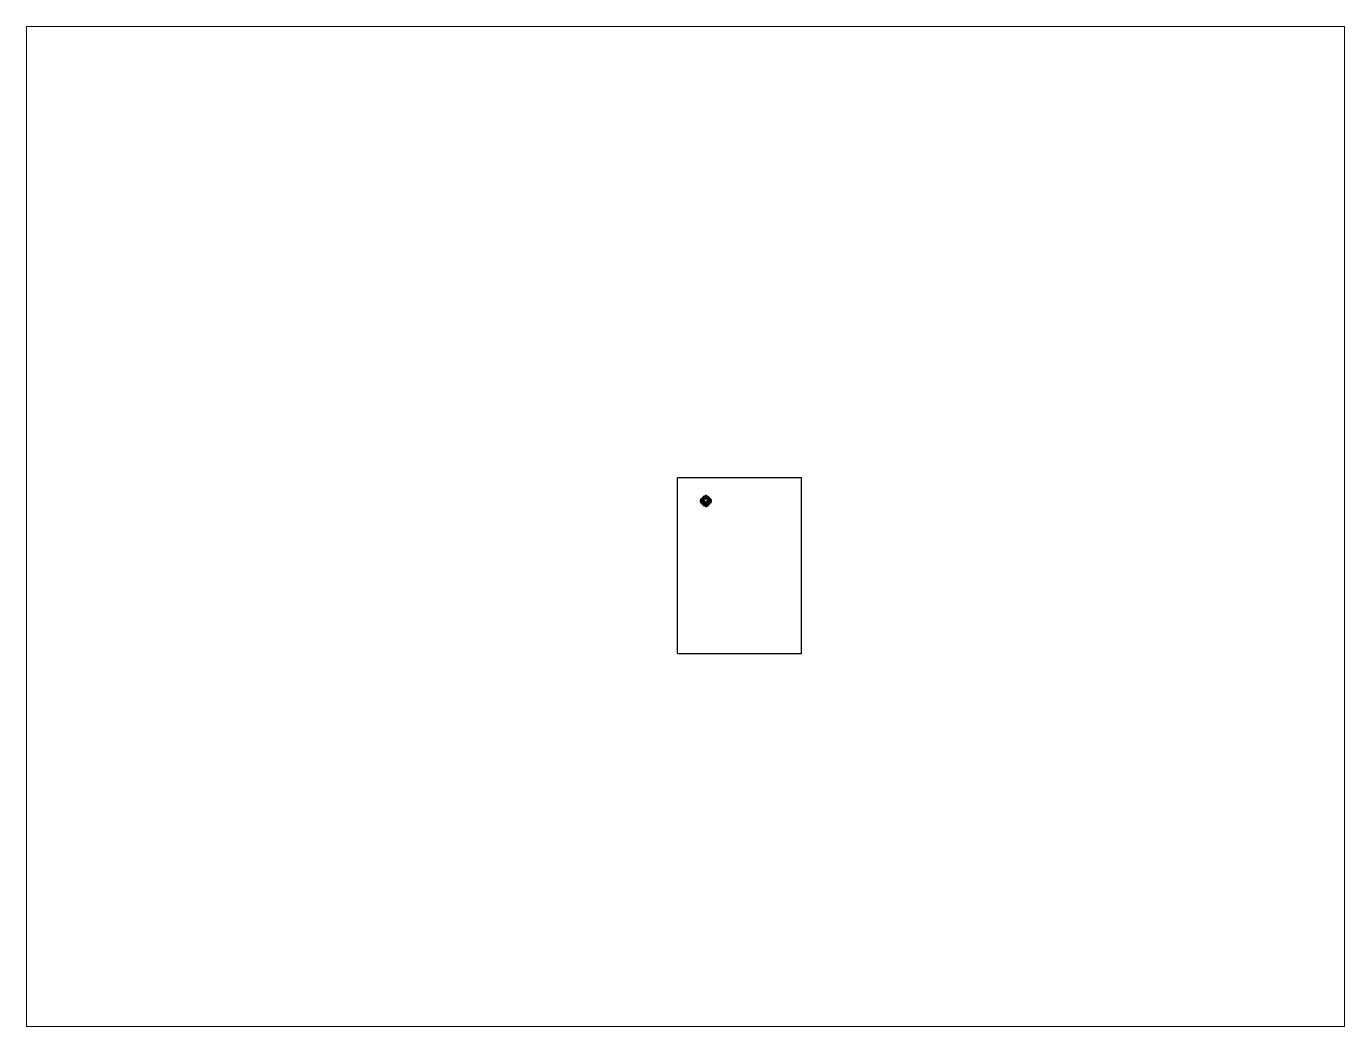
# Paper-space layout '布局1' of a CAD drawing. Header units: millimetres. Extents: x 26 to 231, y 20 to 176.
# The model-space entities are those that its viewports show. They can reach past a viewport. Long polylines and large blocks are cut down to what shows.
import ezdxf

# ---------------------------------------------------------------- set-up
doc = ezdxf.new("R2010")
doc.units = ezdxf.units.MM

msp = doc.modelspace()

# ---------------------------------------------------------------- linework, layer by layer
for points in [[(0, 0), (0, 297)], [(210, 0), (210, 297), (0, 297)], [(0, 0), (210, 0)]]:
    msp.add_lwpolyline(points)
at = {"color": 0, "lineweight": 70}
for points in [[(40.4, 259.1), (47.2, 265.9)], [(47.2, 250.4), (40.4, 257.1)], [(49.1, 265.9), (55.9, 259.1)], [(49.1, 250.4), (55.9, 257.2)]]:
    msp.add_lwpolyline(points, dxfattribs=at)
at = {"color": 0, "lineweight": 40}
msp.add_circle((48.1, 261.7), 0.424, dxfattribs=at)
at = {"color": 0, "lineweight": 70}
for centre, start, end in [((41.4, 258.1), 134.9472, 226.1544), ((48.1, 264.9), 45, 135), ((48.1, 251.4), 225, 315), ((54.9, 258.1), 314.2238, 45)]:
    msp.add_arc(centre, 1.4, start, end, dxfattribs=at)
at = {"lineweight": 50}
msp.add_arc((48.1, 251.8), 0.501, 180, 0, dxfattribs=at)
at = {"color": 0, "lineweight": 40}
for points, knots in [([(47.6, 251.8), (47.6, 252.2), (47.6, 252.5), (47.4, 253.9), (47.3, 254.8), (46.9, 256.1), (46.7, 256.6), (46.3, 257.3), (46.2, 257.5), (45.9, 257.9), (45.8, 258), (45.6, 258.3), (45.5, 258.4), (45.1, 258.8), (44.8, 259), (44.2, 259.4), (43.8, 259.6), (42.9, 260), (42.3, 260.3), (41.7, 260.5)], [34.183547, 34.183547, 34.183547, 34.183547, 44.838012, 44.838012, 72.657043, 72.657043, 90.546882, 90.546882, 100.258214, 100.258214, 106.797843, 106.797843, 113.337471, 113.337471, 126.416729, 126.416729, 139.495986, 139.495986, 159.274939, 159.274939, 159.274939, 159.274939]), ([(48.6, 251.8), (48.7, 252.2), (48.7, 252.5), (48.8, 253.9), (49, 254.8), (49.4, 256.1), (49.6, 256.6), (49.9, 257.3), (50.1, 257.5), (50.3, 257.9), (50.5, 258), (50.7, 258.3), (50.8, 258.4), (51.2, 258.8), (51.5, 259), (52.1, 259.4), (52.5, 259.6), (53.4, 260), (54, 260.3), (54.6, 260.5)], [34.183547, 34.183547, 34.183547, 34.183547, 44.838012, 44.838012, 72.657043, 72.657043, 90.546882, 90.546882, 100.258214, 100.258214, 106.797843, 106.797843, 113.337471, 113.337471, 126.416729, 126.416729, 139.495986, 139.495986, 159.274944, 159.274944, 159.274944, 159.274944])]:
    msp.add_open_spline(points, degree=3, knots=knots, dxfattribs=at)
at = {"color": 0, "lineweight": 30}
msp.add_open_spline([(45.3, 264.1), (46.2, 263.1), (48.1, 261.2), (50, 263.1), (51, 264.1)], degree=3, knots=[1.690748, 1.690748, 1.690748, 1.690748, 36.306356, 70.921965, 70.921965, 70.921965, 70.921965], dxfattribs=at)

psp = doc.layouts.new('布局1')

# ---------------------------------------------------------------- viewports
at = {"layer": '0'}
psp.add_viewport(center=(128.5, 97.5), size=(205.6, 156), view_center_point=(13.66, 214.83), view_height=1693.4119, dxfattribs=at)

doc.saveas('drawing.dxf')
